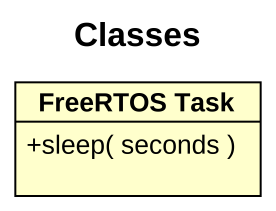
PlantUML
@startuml
title Classes
hide circle
hide empty members
skinparam classAttributeIconSize 0
class "FreeRTOS Task" as FreeRTOS_Task {
  +sleep( seconds )
}
@enduml
